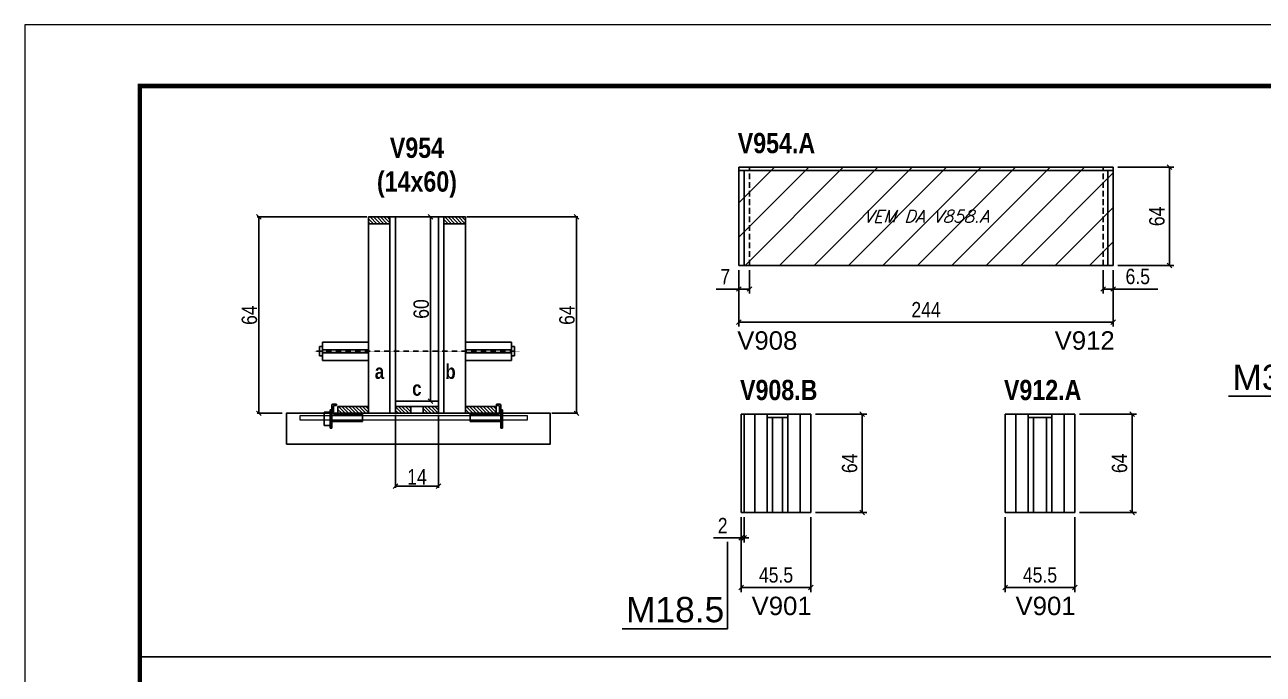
# Model space of a CAD drawing. Extents: x 3309 to 9563, y -2522 to 14608.
# Drawn here: x 8078 to 8885, y 7293 to 7716 of the extents above; entities that cross this region are included whole.
import ezdxf

# ---------------------------------------------------------------- set-up
doc = ezdxf.new("R2010")
doc.units = 0
doc.linetypes.add('DASHED', pattern=[0.75, 0.5, -0.25])
doc.linetypes.add('HIDDEN', pattern=[0.375, 0.25, -0.125])
for name, color, linetype in [('5', 5, 'Continuous'), ('barrote', 251, 'Continuous'), ('COTA', 241, 'Continuous'), ('detalhes', 4, 'Continuous'), ('NOMENCLATURA', 7, 'Continuous'), ('Painéis', 200, 'Continuous'), ('presilha', 1, 'Continuous'), ('SARR_2.2x10', 60, 'Continuous'), ('SARR_2.2x7', 40, 'Continuous'), ('SARR_3.5x7', 81, 'Continuous'), ('TENSOR', 3, 'Continuous'), ('texto', 7, 'Continuous')]:
    doc.layers.add(name, color=color, linetype=linetype)
for name, color, linetype, lineweight in [('CONCRETO', 251, 'Continuous', 25), ('Folhas', 255, 'Continuous', 9), ('Hachura', 251, 'Continuous', 9), ('SARRAFO DE PRESSAO', 251, 'DASHED', 9), ('SCO-___-LAJ', 2, 'Continuous', 0)]:
    doc.layers.add(name, color=color, linetype=linetype, lineweight=lineweight)
doc.styles.add('COTA TECNICA', font='techl___.ttf', dxfattribs={"height": 10})
doc.styles.add('COTA TECNICA 2X', font='techl___.ttf', dxfattribs={"height": 10})
doc.styles.add('Romans', font='romans.shx')
doc.styles.get("Standard").update_dxf_attribs({"font": 'arial.ttf'})
doc.styles.add('TECNICA', font='techb___.ttf', dxfattribs={"height": 10})
doc.dimstyles.new('PAINEL', dxfattribs={"dimtxt": 10, "dimasz": 3, "dimexe": 3, "dimexo": 3, "dimgap": 3, "dimtad": 1, "dimdec": 1, "dimzin": 12, "dimdsep": 46, "dimtxsty": 'COTA TECNICA', "dimblk1": 'OBLIQUE', "dimblk2": 'OBLIQUE', "dimsah": 1, "dimcen": 0.9, "dimclrd": 4, "dimclre": 4, "dimclrt": 240, "dimadec": 1, "dimazin": 3, "dimtfac": 1, "dimtdec": 1, "dimtmove": 0, "dimatfit": 3, "dimfxl": 1, "dimtolj": 1, "dimtzin": 12, "dimarcsym": 0})
doc.dimstyles.new('SECAO', dxfattribs={"dimscale": 0.333333, "dimtxt": 5, "dimasz": 9, "dimexe": 3, "dimexo": 3, "dimgap": 3, "dimtad": 1, "dimdec": 1, "dimlfac": 0.5, "dimzin": 12, "dimdsep": 46, "dimtxsty": 'COTA TECNICA 2X', "dimblk1": 'OBLIQUE', "dimblk2": 'OBLIQUE', "dimsah": 1, "dimcen": 0.9, "dimclrd": 4, "dimclre": 4, "dimclrt": 240, "dimadec": 1, "dimazin": 3, "dimtfac": 1, "dimtdec": 1, "dimtmove": 0, "dimatfit": 3, "dimfxl": 1, "dimtolj": 1, "dimtzin": 12, "dimarcsym": 0})

# ---------------------------------------------------------------- blocks, each defined once
blk = doc.blocks.new('9999999999')
at = {"layer": 'Folhas'}
blk.add_lwpolyline([(98138.98, 34190.21), (99623.98, 34190.21), (99623.98, 35240.21), (98138.98, 35240.21)], close=True, dxfattribs=at)
at = {"layer": 'Folhas', "color": 30, "const_width": 3}
blk.add_lwpolyline([(98213.98, 34230.21), (99583.98, 34230.21), (99583.98, 35200.21), (98213.98, 35200.21)], close=True, dxfattribs=at)
blk = doc.blocks.new('PRESILHA METÁLICA 1')
at = {"layer": 'presilha'}
for p, q in [((0, 13), (6, 13)), ((0, 13), (0, 0)), ((6, 15.5), (7.5, 15.5)), ((6, -2.5), (6, 15.5)), ((6, 13), (6, 0)), ((7.5, 10.6), (7.5, 19.9)), ((7.5, 15.5), (7.5, -2.5)), ((12, 21), (8.6, 21)), ((9, 11.6), (9, 18.9)), ((12, 19.5), (9.6, 19.5)), ((12, 21), (12, 19.5)), ((6, 0), (0, 0)), ((37.5, 4.1), (7.5, 4.1)), ((37.5, 11), (9.6, 11)), ((37.5, 11), (37.5, 4.1)), ((7.5, -2.5), (6, -2.5))]:
    blk.add_line(p, q, dxfattribs=at)
for centre, radius, start, end in [((8.6, 19.9), 1.14, 90, 180), ((9.6, 18.9), 0.57, 90, 180), ((9.6, 11.6), 0.57, 180, 270)]:
    blk.add_arc(centre, radius, start, end, dxfattribs=at)
blk = doc.blocks.new('PRESILHA METÁLICA 2')
at = {"layer": 'presilha'}
for p, q in [((-30.8, 13.5), (-30.8, 6.6)), ((-30.8, 13.5), (-2.8, 13.5)), ((-5.2, 23.5), (-5.2, 22)), ((-5.2, 23.5), (-1.9, 23.5)), ((-5.2, 22), (-2.8, 22)), ((-2.2, 14.1), (-2.2, 21.4)), ((0.8, 18), (-0.8, 18)), ((-0.8, 18), (-0.8, 0)), ((-0.8, 14.6), (-0.8, 22.4)), ((0.8, 0), (0.8, 18)), ((-30.8, 6.6), (-0.8, 6.6)), ((-0.8, 0), (0.8, 0))]:
    blk.add_line(p, q, dxfattribs=at)
for centre, radius, start, end in [((-2.8, 21.4), 0.57, 0, 90), ((-2.8, 14.1), 0.57, 270, 0), ((-1.9, 22.4), 1.14, 0, 90)]:
    blk.add_arc(centre, radius, start, end, dxfattribs=at)
blk = doc.blocks.new('_Oblique')
at = {"color": 0, "linetype": 'ByBlock', "lineweight": -2}
blk.add_line((-0.5, -0.5), (0.5, 0.5), dxfattribs=at)
blk = doc.blocks.new('*D2261')
at = {"layer": 'COTA', "color": 4, "lineweight": -2, "transparency": 16777216}
for p, q in [((8300.86, 7591.13), (8229.41, 7591.13)), ((8230.41, 7591.13), (8230.41, 7463.13)), ((8245.64, 7463.13), (8229.41, 7463.13))]:
    blk.add_line(p, q, dxfattribs=at)
at = {"layer": 'Defpoints', "color": 0, "transparency": 16777216}
for p in [(8301.86, 7591.13), (8230.41, 7463.13), (8246.64, 7463.13)]:
    blk.add_point(p, dxfattribs=at)
at = {"layer": 'COTA', "color": 4, "lineweight": -2, "transparency": 16777216, "xscale": 3, "yscale": 3, "zscale": 3}
for p, rotation in [((8230.41, 7591.13), 90), ((8230.41, 7463.13), 270)]:
    blk.add_blockref('_Oblique', p, dxfattribs=dict(at, rotation=rotation))
at = {"layer": 'COTA', "color": 240, "transparency": 16777216, "insert": (8224.31, 7527.13), "char_height": 10, "attachment_point": 5, "rotation": 90, "style": 'COTA TECNICA 2X'}
blk.add_mtext('\\A1;64', dxfattribs=at)
blk = doc.blocks.new('*D2262')
at = {"layer": 'COTA', "color": 4, "lineweight": -2, "transparency": 16777216}
for p, q in [((8366.06, 7591.13), (8438.38, 7591.13)), ((8437.38, 7591.13), (8437.38, 7463.13)), ((8421.27, 7463.13), (8438.38, 7463.13))]:
    blk.add_line(p, q, dxfattribs=at)
at = {"layer": 'Defpoints', "color": 0, "transparency": 16777216}
for p in [(8365.06, 7591.13), (8420.27, 7463.13), (8437.38, 7463.13)]:
    blk.add_point(p, dxfattribs=at)
at = {"layer": 'COTA', "color": 4, "lineweight": -2, "transparency": 16777216, "xscale": 3, "yscale": 3, "zscale": 3}
for p, rotation in [((8437.38, 7591.13), 90), ((8437.38, 7463.13), 270)]:
    blk.add_blockref('_Oblique', p, dxfattribs=dict(at, rotation=rotation))
at = {"layer": 'COTA', "color": 240, "transparency": 16777216, "insert": (8431.27, 7527.13), "char_height": 10, "attachment_point": 5, "rotation": 90, "style": 'COTA TECNICA 2X'}
blk.add_mtext('\\A1;64', dxfattribs=at)
blk = doc.blocks.new('*D2263')
at = {"layer": 'COTA', "color": 4, "lineweight": -2, "transparency": 16777216}
for p, q in [((8346.46, 7591.13), (8341.38, 7591.13)), ((8342.38, 7471.13), (8342.38, 7591.13)), ((8346.46, 7471.13), (8341.38, 7471.13))]:
    blk.add_line(p, q, dxfattribs=at)
at = {"layer": 'Defpoints', "color": 0, "transparency": 16777216}
for p in [(8342.38, 7591.13), (8347.46, 7591.13), (8347.46, 7471.13)]:
    blk.add_point(p, dxfattribs=at)
at = {"layer": 'COTA', "color": 4, "lineweight": -2, "transparency": 16777216, "xscale": 3, "yscale": 3, "zscale": 3}
for p, rotation in [((8342.38, 7591.13), 90), ((8342.38, 7471.13), 270)]:
    blk.add_blockref('_Oblique', p, dxfattribs=dict(at, rotation=rotation))
at = {"layer": 'COTA', "color": 240, "transparency": 16777216, "insert": (8336.28, 7531.13), "char_height": 10, "attachment_point": 5, "rotation": 90, "style": 'COTA TECNICA 2X'}
blk.add_mtext('\\A1;60', dxfattribs=at)
blk = doc.blocks.new('*D2264')
at = {"layer": 'COTA', "color": 4, "lineweight": -2, "transparency": 16777216}
for p, q in [((8319.46, 7462.13), (8319.46, 7414.66)), ((8347.46, 7462.13), (8347.46, 7414.66)), ((8319.46, 7415.66), (8347.46, 7415.66))]:
    blk.add_line(p, q, dxfattribs=at)
at = {"layer": 'Defpoints', "color": 0, "transparency": 16777216}
for p in [(8319.46, 7463.13), (8347.46, 7463.13), (8347.46, 7415.66)]:
    blk.add_point(p, dxfattribs=at)
at = {"layer": 'COTA', "color": 4, "lineweight": -2, "transparency": 16777216, "xscale": 3, "yscale": 3, "zscale": 3, "rotation": 180}
blk.add_blockref('_Oblique', (8319.46, 7415.66), dxfattribs=at)
at = {"layer": 'COTA', "color": 4, "lineweight": -2, "transparency": 16777216, "xscale": 3, "yscale": 3, "zscale": 3}
blk.add_blockref('_Oblique', (8347.46, 7415.66), dxfattribs=at)
at = {"layer": 'COTA', "color": 240, "transparency": 16777216, "insert": (8333.46, 7421.73), "char_height": 10, "attachment_point": 5, "style": 'COTA TECNICA 2X'}
blk.add_mtext('\\A1;14', dxfattribs=at)
blk = doc.blocks.new('*D2265')
at = {"layer": 'COTA', "color": 4, "lineweight": -2, "transparency": 16777216}
for p, q in [((8543.25, 7556.51), (8543.25, 7519.62)), ((8787.25, 7556.51), (8787.25, 7519.62)), ((8543.25, 7522.62), (8787.25, 7522.62))]:
    blk.add_line(p, q, dxfattribs=at)
at = {"layer": 'Defpoints', "color": 0, "transparency": 16777216}
for p in [(8543.25, 7559.51), (8787.25, 7559.51), (8787.25, 7522.62)]:
    blk.add_point(p, dxfattribs=at)
at = {"layer": 'COTA', "color": 4, "lineweight": -2, "transparency": 16777216, "xscale": 3, "yscale": 3, "zscale": 3, "rotation": 180}
blk.add_blockref('_Oblique', (8543.25, 7522.62), dxfattribs=at)
at = {"layer": 'COTA', "color": 4, "lineweight": -2, "transparency": 16777216, "xscale": 3, "yscale": 3, "zscale": 3}
blk.add_blockref('_Oblique', (8787.25, 7522.62), dxfattribs=at)
at = {"layer": 'COTA', "color": 240, "transparency": 16777216, "insert": (8665.25, 7530.69), "char_height": 10, "attachment_point": 5, "style": 'COTA TECNICA'}
blk.add_mtext('\\A1;244', dxfattribs=at)
blk = doc.blocks.new('*D2266')
at = {"layer": 'COTA', "color": 4, "lineweight": -2, "transparency": 16777216}
for p, q in [((8543.25, 7556.51), (8543.25, 7541.16)), ((8550.25, 7556.51), (8550.25, 7541.16)), ((8543.25, 7544.16), (8528.52, 7544.16)), ((8550.25, 7544.16), (8543.25, 7544.16))]:
    blk.add_line(p, q, dxfattribs=at)
at = {"layer": 'Defpoints', "color": 0, "transparency": 16777216}
for p in [(8543.25, 7559.51), (8550.25, 7559.51), (8543.25, 7544.16)]:
    blk.add_point(p, dxfattribs=at)
at = {"layer": 'COTA', "color": 4, "lineweight": -2, "transparency": 16777216, "xscale": 3, "yscale": 3, "zscale": 3, "rotation": 180}
blk.add_blockref('_Oblique', (8543.25, 7544.16), dxfattribs=at)
at = {"layer": 'COTA', "color": 4, "lineweight": -2, "transparency": 16777216, "xscale": 3, "yscale": 3, "zscale": 3}
blk.add_blockref('_Oblique', (8550.25, 7544.16), dxfattribs=at)
at = {"layer": 'COTA', "color": 240, "transparency": 16777216, "insert": (8534.39, 7552.23), "char_height": 10, "attachment_point": 5, "style": 'COTA TECNICA'}
blk.add_mtext('\\A1;7', dxfattribs=at)
blk = doc.blocks.new('*D2267')
at = {"layer": 'COTA', "color": 4, "lineweight": -2, "transparency": 16777216}
for p, q in [((8780.75, 7556.51), (8780.75, 7541.16)), ((8787.25, 7556.51), (8787.25, 7541.16)), ((8780.75, 7544.16), (8787.25, 7544.16)), ((8787.25, 7544.16), (8816.21, 7544.16))]:
    blk.add_line(p, q, dxfattribs=at)
at = {"layer": 'Defpoints', "color": 0, "transparency": 16777216}
for p in [(8780.75, 7559.51), (8787.25, 7559.51), (8787.25, 7544.16)]:
    blk.add_point(p, dxfattribs=at)
at = {"layer": 'COTA', "color": 4, "lineweight": -2, "transparency": 16777216, "xscale": 3, "yscale": 3, "zscale": 3, "rotation": 180}
blk.add_blockref('_Oblique', (8780.75, 7544.16), dxfattribs=at)
at = {"layer": 'COTA', "color": 4, "lineweight": -2, "transparency": 16777216, "xscale": 3, "yscale": 3, "zscale": 3}
blk.add_blockref('_Oblique', (8787.25, 7544.16), dxfattribs=at)
at = {"layer": 'COTA', "color": 240, "transparency": 16777216, "insert": (8803.23, 7552.27), "char_height": 10, "attachment_point": 5, "style": 'COTA TECNICA'}
blk.add_mtext('\\A1;6.5', dxfattribs=at)
blk = doc.blocks.new('*D2268')
at = {"layer": 'COTA', "color": 4, "lineweight": -2, "transparency": 16777216}
for p, q in [((8790.25, 7623.51), (8826.83, 7623.51)), ((8823.83, 7623.51), (8823.83, 7559.51)), ((8790.25, 7559.51), (8826.83, 7559.51))]:
    blk.add_line(p, q, dxfattribs=at)
at = {"layer": 'Defpoints', "color": 0, "transparency": 16777216}
for p in [(8787.25, 7623.51), (8787.25, 7559.51), (8823.83, 7559.51)]:
    blk.add_point(p, dxfattribs=at)
at = {"layer": 'COTA', "color": 4, "lineweight": -2, "transparency": 16777216, "xscale": 3, "yscale": 3, "zscale": 3}
for p, rotation in [((8823.83, 7623.51), 90), ((8823.83, 7559.51), 270)]:
    blk.add_blockref('_Oblique', p, dxfattribs=dict(at, rotation=rotation))
at = {"layer": 'COTA', "color": 240, "transparency": 16777216, "insert": (8815.73, 7591.51), "char_height": 10, "attachment_point": 5, "rotation": 90, "style": 'COTA TECNICA'}
blk.add_mtext('\\A1;64', dxfattribs=at)
blk = doc.blocks.new('*D2275')
at = {"layer": 'COTA', "color": 4, "lineweight": -2, "transparency": 16777216}
for p, q in [((8544.75, 7395.54), (8544.75, 7346.62)), ((8590.25, 7395.54), (8590.25, 7346.62)), ((8544.75, 7349.62), (8590.25, 7349.62))]:
    blk.add_line(p, q, dxfattribs=at)
at = {"layer": 'Defpoints', "color": 0, "transparency": 16777216}
for p in [(8544.75, 7398.54), (8590.25, 7398.54), (8590.25, 7349.62)]:
    blk.add_point(p, dxfattribs=at)
at = {"layer": 'COTA', "color": 4, "lineweight": -2, "transparency": 16777216, "xscale": 3, "yscale": 3, "zscale": 3, "rotation": 180}
blk.add_blockref('_Oblique', (8544.75, 7349.62), dxfattribs=at)
at = {"layer": 'COTA', "color": 4, "lineweight": -2, "transparency": 16777216, "xscale": 3, "yscale": 3, "zscale": 3}
blk.add_blockref('_Oblique', (8590.25, 7349.62), dxfattribs=at)
at = {"layer": 'COTA', "color": 240, "transparency": 16777216, "insert": (8567.5, 7357.73), "char_height": 10, "attachment_point": 5, "style": 'COTA TECNICA'}
blk.add_mtext('\\A1;45.5', dxfattribs=at)
blk = doc.blocks.new('*D2276')
at = {"layer": 'COTA', "color": 4, "lineweight": -2, "transparency": 16777216}
for p, q in [((8716.76, 7395.54), (8716.76, 7346.62)), ((8762.26, 7395.54), (8762.26, 7346.62)), ((8716.76, 7349.62), (8762.26, 7349.62))]:
    blk.add_line(p, q, dxfattribs=at)
at = {"layer": 'Defpoints', "color": 0, "transparency": 16777216}
for p in [(8716.76, 7398.54), (8762.26, 7398.54), (8762.26, 7349.62)]:
    blk.add_point(p, dxfattribs=at)
at = {"layer": 'COTA', "color": 4, "lineweight": -2, "transparency": 16777216, "xscale": 3, "yscale": 3, "zscale": 3, "rotation": 180}
blk.add_blockref('_Oblique', (8716.76, 7349.62), dxfattribs=at)
at = {"layer": 'COTA', "color": 4, "lineweight": -2, "transparency": 16777216, "xscale": 3, "yscale": 3, "zscale": 3}
blk.add_blockref('_Oblique', (8762.26, 7349.62), dxfattribs=at)
at = {"layer": 'COTA', "color": 240, "transparency": 16777216, "insert": (8739.51, 7357.73), "char_height": 10, "attachment_point": 5, "style": 'COTA TECNICA'}
blk.add_mtext('\\A1;45.5', dxfattribs=at)
blk = doc.blocks.new('*D2277')
at = {"layer": 'COTA', "color": 4, "lineweight": -2, "transparency": 16777216}
for p, q in [((8765.26, 7462.54), (8802.5, 7462.54)), ((8799.5, 7462.54), (8799.5, 7398.54)), ((8765.26, 7398.54), (8802.5, 7398.54))]:
    blk.add_line(p, q, dxfattribs=at)
at = {"layer": 'Defpoints', "color": 0, "transparency": 16777216}
for p in [(8762.26, 7462.54), (8762.26, 7398.54), (8799.5, 7398.54)]:
    blk.add_point(p, dxfattribs=at)
at = {"layer": 'COTA', "color": 4, "lineweight": -2, "transparency": 16777216, "xscale": 3, "yscale": 3, "zscale": 3}
for p, rotation in [((8799.5, 7462.54), 90), ((8799.5, 7398.54), 270)]:
    blk.add_blockref('_Oblique', p, dxfattribs=dict(at, rotation=rotation))
at = {"layer": 'COTA', "color": 240, "transparency": 16777216, "insert": (8791.39, 7430.54), "char_height": 10, "attachment_point": 5, "rotation": 90, "style": 'COTA TECNICA'}
blk.add_mtext('\\A1;64', dxfattribs=at)
blk = doc.blocks.new('*D2278')
at = {"layer": 'COTA', "color": 4, "lineweight": -2, "transparency": 16777216}
for p, q in [((8593.25, 7462.54), (8626.57, 7462.54)), ((8623.57, 7398.54), (8623.57, 7462.54)), ((8593.25, 7398.54), (8626.57, 7398.54))]:
    blk.add_line(p, q, dxfattribs=at)
at = {"layer": 'Defpoints', "color": 0, "transparency": 16777216}
for p in [(8590.25, 7462.54), (8623.57, 7462.54), (8590.25, 7398.54)]:
    blk.add_point(p, dxfattribs=at)
at = {"layer": 'COTA', "color": 4, "lineweight": -2, "transparency": 16777216, "xscale": 3, "yscale": 3, "zscale": 3}
for p, rotation in [((8623.57, 7462.54), 90), ((8623.57, 7398.54), 270)]:
    blk.add_blockref('_Oblique', p, dxfattribs=dict(at, rotation=rotation))
at = {"layer": 'COTA', "color": 240, "transparency": 16777216, "insert": (8615.47, 7430.54), "char_height": 10, "attachment_point": 5, "rotation": 90, "style": 'COTA TECNICA'}
blk.add_mtext('\\A1;64', dxfattribs=at)
blk = doc.blocks.new('*D2279')
at = {"layer": 'COTA', "color": 4, "lineweight": -2, "transparency": 16777216}
for p, q in [((8544.75, 7395.54), (8544.75, 7378.96)), ((8546.75, 7395.54), (8546.75, 7378.96)), ((8544.75, 7381.96), (8526.64, 7381.96)), ((8546.75, 7381.96), (8544.75, 7381.96)), ((8546.75, 7381.96), (8549.75, 7381.96))]:
    blk.add_line(p, q, dxfattribs=at)
at = {"layer": 'Defpoints', "color": 0, "transparency": 16777216}
for p in [(8544.75, 7398.54), (8546.75, 7398.54), (8544.75, 7381.96)]:
    blk.add_point(p, dxfattribs=at)
at = {"layer": 'COTA', "color": 4, "lineweight": -2, "transparency": 16777216, "xscale": 3, "yscale": 3, "zscale": 3}
blk.add_blockref('_Oblique', (8544.75, 7381.96), dxfattribs=at)
at = {"layer": 'COTA', "color": 4, "lineweight": -2, "transparency": 16777216, "xscale": 3, "yscale": 3, "zscale": 3, "rotation": 180}
blk.add_blockref('_Oblique', (8546.75, 7381.96), dxfattribs=at)
at = {"layer": 'COTA', "color": 240, "transparency": 16777216, "insert": (8532.7, 7389.96), "char_height": 10, "attachment_point": 5, "style": 'COTA TECNICA'}
blk.add_mtext('\\A1;2', dxfattribs=at)

msp = doc.modelspace()

# ---------------------------------------------------------------- hatches: boundary and pattern name
at = {"layer": 'Hachura', "linetype": 'ByBlock'}
h = msp.add_hatch(dxfattribs=at)
h.set_pattern_fill('ANSI31', color=256, scale=5)
h.paths.add_polyline_path([(8787.25, 7559.51), (8787.25, 7623.51), (8543.25, 7623.51), (8543.25, 7559.51)])
at = {"layer": 'SARR_2.2x10'}
h = msp.add_hatch(dxfattribs=at)
h.set_pattern_fill('ANSI31', color=256, scale=0.5, angle=90)
h.set_pattern_definition([(135, (41475.396, -116049.0389), (-1.122532015, -1.122532015), [])])
h.paths.add_polyline_path([(8281.86, 7467.53), (8281.86, 7463.13), (8301.86, 7463.13), (8301.86, 7467.53)])
h = msp.add_hatch(dxfattribs=at)
h.set_pattern_fill('ANSI31', color=256, scale=0.5, angle=90)
h.set_pattern_definition([(135, (41558.596, -116049.0389), (-1.122532015, -1.122532015), [])])
h.paths.add_polyline_path([(8365.06, 7467.53), (8365.06, 7463.13), (8385.06, 7463.13), (8385.06, 7467.53)])
at = {"layer": 'SARR_2.2x7'}
h = msp.add_hatch(dxfattribs=at)
h.set_pattern_fill('ANSI31', color=256, scale=0.5, angle=90)
h.set_pattern_definition([(135, (41489.396, -115925.4389), (-1.122532015, -1.122532015), [])])
h.paths.add_polyline_path([(8315.86, 7591.13), (8315.86, 7586.73), (8301.86, 7586.73), (8301.86, 7591.13)])
h = msp.add_hatch(dxfattribs=at)
h.set_pattern_fill('ANSI31', color=256, scale=0.5, angle=90)
h.set_pattern_definition([(135, (41459.396, -115925.4389), (-1.122532015, -1.122532015), [])])
h.paths.add_polyline_path([(8351.06, 7591.13), (8351.06, 7586.73), (8365.06, 7586.73), (8365.06, 7591.13)])
h = msp.add_hatch(dxfattribs=at)
h.set_pattern_fill('ANSI31', color=256, scale=0.5, angle=90)
h.set_pattern_definition([(135, (41554.996, -116049.0389), (-1.122532015, -1.122532015), [])])
h.paths.add_polyline_path([(8329.46, 7463.13), (8329.46, 7467.53), (8319.46, 7467.53), (8319.46, 7463.13)])
h = msp.add_hatch(dxfattribs=at)
h.set_pattern_fill('ANSI31', color=256, scale=0.5, angle=90)
h.set_pattern_definition([(135, (41544.996, -116049.0389), (-1.122532015, -1.122532015), [])])
h.paths.add_polyline_path([(8337.46, 7467.53), (8337.46, 7463.13), (8347.46, 7463.13), (8347.46, 7467.53)])

# ---------------------------------------------------------------- linework, layer by layer
at = {"ltscale": 3}
for p, q in [((8269.86, 7506.58), (8269.86, 7500.58)), ((8271.86, 7506.58), (8269.86, 7506.58)), ((8271.86, 7509.58), (8271.86, 7497.58)), ((8271.86, 7509.58), (8301.86, 7509.58)), ((8395.06, 7509.58), (8365.06, 7509.58)), ((8395.06, 7509.58), (8395.06, 7497.58)), ((8397.06, 7506.58), (8395.06, 7506.58)), ((8397.06, 7506.58), (8397.06, 7500.58)), ((8271.86, 7500.58), (8269.86, 7500.58)), ((8301.86, 7504.58), (8271.86, 7504.58)), ((8301.86, 7502.58), (8271.86, 7502.58)), ((8365.06, 7504.58), (8395.06, 7504.58)), ((8365.06, 7502.58), (8395.06, 7502.58)), ((8395.06, 7500.58), (8397.06, 7500.58)), ((8271.86, 7497.58), (8301.86, 7497.58)), ((8395.06, 7497.58), (8365.06, 7497.58))]:
    msp.add_line(p, q, dxfattribs=at)
at = {"layer": 'barrote'}
msp.add_lwpolyline([(8248.4, 7443.13), (8420.32, 7443.13), (8420.32, 7463.13), (8248.4, 7463.13)], close=True, dxfattribs=at)
at = {"layer": 'CONCRETO', "linetype": 'Continuous'}
msp.add_line((8347.46, 7591.13), (8319.46, 7591.13), dxfattribs=at)
at = {"layer": 'COTA'}
msp.add_line((8152.87, 7304.31), (9522.87, 7304.31), dxfattribs=at)
at = {"layer": 'detalhes', "color": 250}
msp.add_line((8248.4, 7443.13), (8248.4, 7463.13), dxfattribs=at)
at = {"layer": 'NOMENCLATURA', "linetype": 'Continuous'}
for p, q in [((8862.35, 7474.21), (8931.07, 7474.21)), ((8535.84, 7322.75), (8535.84, 7379.45)), ((8467.12, 7322.75), (8535.84, 7322.75))]:
    msp.add_line(p, q, dxfattribs=at)
at = {"layer": 'Painéis', "linetype": 'ByBlock'}
for p, q in [((8787.25, 7623.51), (8543.25, 7623.51)), ((8543.25, 7623.51), (8543.25, 7559.51)), ((8787.25, 7559.51), (8787.25, 7623.51)), ((8543.25, 7559.51), (8787.25, 7559.51)), ((8590.25, 7462.54), (8544.75, 7462.54)), ((8544.75, 7462.54), (8544.75, 7398.54)), ((8546.75, 7462.54), (8546.75, 7398.54)), ((8590.25, 7398.54), (8590.25, 7462.54)), ((8762.26, 7462.54), (8716.76, 7462.54)), ((8716.76, 7462.54), (8716.76, 7398.54)), ((8762.26, 7398.54), (8762.26, 7462.54)), ((8544.75, 7398.54), (8590.25, 7398.54)), ((8716.76, 7398.54), (8762.26, 7398.54))]:
    msp.add_line(p, q, dxfattribs=at)
at = {"layer": 'Painéis', "linetype": 'Continuous'}
for points in [[(8315.86, 7463.13), (8315.86, 7591.13), (8319.46, 7591.13), (8319.46, 7463.13)], [(8351.06, 7463.13), (8351.06, 7591.13), (8347.46, 7591.13), (8347.46, 7463.13)], [(8347.46, 7471.13), (8319.46, 7471.13), (8319.46, 7467.53), (8347.46, 7467.53)]]:
    msp.add_lwpolyline(points, close=True, dxfattribs=at)
at = {"layer": 'SARR_2.2x10'}
for points in [[(8281.86, 7467.53), (8301.86, 7467.53), (8301.86, 7463.13), (8281.86, 7463.13)], [(8365.06, 7467.53), (8385.06, 7467.53), (8385.06, 7463.13), (8365.06, 7463.13)]]:
    msp.add_lwpolyline(points, close=True, dxfattribs=at)
at = {"layer": 'SARR_2.2x7', "linetype": 'Continuous'}
for p, q in [((8543.25, 7621.31), (8787.25, 7621.31)), ((8553.75, 7398.54), (8553.75, 7462.54)), ((8561.75, 7460.34), (8575.25, 7460.34)), ((8583.25, 7398.54), (8583.25, 7462.54)), ((8723.76, 7398.54), (8723.76, 7462.54)), ((8731.76, 7460.34), (8747.26, 7460.34)), ((8755.26, 7398.54), (8755.26, 7462.54))]:
    msp.add_line(p, q, dxfattribs=at)
at = {"layer": 'SARR_2.2x7', "linetype": 'HIDDEN', "ltscale": 15}
for p, q in [((8550.25, 7559.51), (8550.25, 7623.51)), ((8780.75, 7559.51), (8780.75, 7623.51))]:
    msp.add_line(p, q, dxfattribs=at)
at = {"layer": 'SARR_2.2x7', "elevation": 0}
for points in [[(8301.86, 7591.13), (8315.86, 7591.13), (8315.86, 7586.73), (8301.86, 7586.73)], [(8365.06, 7591.13), (8351.06, 7591.13), (8351.06, 7586.73), (8365.06, 7586.73)]]:
    msp.add_lwpolyline(points, close=True, dxfattribs=at)
at = {"layer": 'SARR_2.2x7'}
for points in [[(8319.46, 7467.53), (8329.46, 7467.53), (8329.46, 7463.13), (8319.46, 7463.13)], [(8347.46, 7467.53), (8337.46, 7467.53), (8337.46, 7463.13), (8347.46, 7463.13)]]:
    msp.add_lwpolyline(points, close=True, dxfattribs=at)
at = {"layer": 'SARR_3.5x7'}
for p, q in [((8546.75, 7621.31), (8546.75, 7559.51)), ((8783.75, 7621.31), (8783.75, 7559.51)), ((8561.75, 7462.54), (8561.75, 7398.54)), ((8565.25, 7460.34), (8565.25, 7398.54)), ((8571.75, 7460.34), (8571.75, 7398.54)), ((8575.25, 7462.54), (8575.25, 7398.54)), ((8731.76, 7462.54), (8731.76, 7398.54)), ((8735.26, 7460.34), (8735.26, 7398.54)), ((8743.76, 7460.34), (8743.76, 7398.54)), ((8747.26, 7462.54), (8747.26, 7398.54))]:
    msp.add_line(p, q, dxfattribs=at)
for points in [[(8315.86, 7586.73), (8301.86, 7586.73), (8301.86, 7463.13), (8315.86, 7463.13)], [(8351.06, 7586.73), (8365.06, 7586.73), (8365.06, 7463.13), (8351.06, 7463.13)]]:
    msp.add_lwpolyline(points, close=True, dxfattribs=at)
at = {"layer": 'SCO-___-LAJ', "color": 1}
msp.add_lwpolyline([(8257.4, 7461.8), (8405.24, 7461.8), (8405.24, 7458.6), (8257.4, 7458.6)], close=True, dxfattribs=at)
at = {"layer": 'TENSOR', "linetype": 'HIDDEN', "ltscale": 0.5}
msp.add_line((8266.86, 7503.58), (8400.36, 7503.58), dxfattribs=at)

# ---------------------------------------------------------------- block references
at = {"layer": 'presilha', "xscale": 0.6666666666666666, "yscale": 0.6666666666666666, "zscale": 0.6666666666666666}
for name, p in [('PRESILHA METÁLICA 1', (8272.99, 7455.16)), ('PRESILHA METÁLICA 2', (8388.74, 7453.5))]:
    msp.add_blockref(name, p, dxfattribs=at)
at = {"layer": 'SARRAFO DE PRESSAO', "color": 6, "linetype": 'ByBlock'}
msp.add_blockref('9999999999', (-90061.11, -27523.8), dxfattribs=at)

# ---------------------------------------------------------------- texts
at = {"layer": '5', "linetype": 'Continuous'}
for s, p in [('V908', (8542.21, 7504.61)), ('V912', (8749.08, 7504.61)), ('V901', (8551.58, 7331.61)), ('V901', (8723.58, 7331.61))]:
    msp.add_text(s, height=12, rotation=0.00004, dxfattribs=at).set_placement(p)
at = {"layer": 'detalhes', "style": 'TECNICA'}
for s, p in [('a', (8305.98, 7485.57)), ('b', (8351.96, 7485.56)), ('c', (8330.35, 7474.6))]:
    msp.add_text(s, height=9.6, dxfattribs=at).set_placement(p)
at = {"layer": 'NOMENCLATURA', "style": 'TECNICA'}
for s, p in [('V954.A', (8542.54, 7632.69)), ('V908.B', (8544.04, 7471.73)), ('V912.A', (8716.04, 7471.73))]:
    msp.add_text(s, height=13.2, dxfattribs=at).set_placement(p)
at = {"layer": 'NOMENCLATURA', "linetype": 'Continuous'}
for s, p in [('M31.5', (8864.9, 7478.41)), ('M18.5', (8469.67, 7326.95))]:
    msp.add_text(s, height=16.5, dxfattribs=at).set_placement(p)
at = {"layer": 'NOMENCLATURA', "insert": (8333.46, 7642.83), "char_height": 13.2, "attachment_point": 2, "style": 'TECNICA'}
msp.add_mtext_dynamic_manual_height_columns('V954\\P(14x60)', width=300.2766, gutter_width=1, heights=[0], dxfattribs=at)
at = {"layer": 'texto', "color": 2, "insert": (8665.25, 7591.51), "char_height": 8, "attachment_point": 5, "style": 'Romans'}
msp.add_mtext('{\\Q19;\\C256;VEM DA V858.A}', dxfattribs=at)

# ---------------------------------------------------------------- dimensions: what is measured, and where the dimension line sits
at = {"layer": 'COTA'}
for base, p1, p2, angle, dimstyle, picture, middle in [((8823.83, 7559.51), (8787.25, 7623.51), (8787.25, 7559.51), 90, 'PAINEL', '*D2268', (8815.73, 7591.51)), ((8230.41, 7463.13, 0), (8301.86, 7591.13), (8246.64, 7463.13, 0), 90, 'SECAO', '*D2261', (8224.31, 7527.13, 0)), ((8342.38, 7591.13), (8347.46, 7471.13), (8347.46, 7591.13), 90, 'SECAO', '*D2263', (8336.28, 7531.13)), ((8437.38, 7463.13, 0), (8365.06, 7591.13), (8420.27, 7463.13, 0), 90, 'SECAO', '*D2262', (8431.27, 7527.13, 0)), ((8787.25, 7522.62), (8543.25, 7559.51), (8787.25, 7559.51), 180, 'PAINEL', '*D2265', (8665.25, 7530.69)), ((8787.25, 7544.16), (8780.75, 7559.51), (8787.25, 7559.51), 180, 'PAINEL', '*D2267', (8803.23, 7552.27)), ((8623.57, 7462.54), (8590.25, 7398.54), (8590.25, 7462.54), 90, 'PAINEL', '*D2278', (8615.47, 7430.54)), ((8799.5, 7398.54), (8762.26, 7462.54), (8762.26, 7398.54), 90, 'PAINEL', '*D2277', (8791.39, 7430.54)), ((8590.25, 7349.62), (8544.75, 7398.54), (8590.25, 7398.54), 180, 'PAINEL', '*D2275', (8567.5, 7357.73)), ((8762.26, 7349.62), (8716.76, 7398.54), (8762.26, 7398.54), 180, 'PAINEL', '*D2276', (8739.51, 7357.73))]:
    dim = msp.add_linear_dim(base=base, p1=p1, p2=p2, angle=angle, dimstyle=dimstyle, dxfattribs=at)
    dim.commit()
    dim.dimension.update_dxf_attribs({"geometry": picture, "text_midpoint": middle})
for base, p1, p2, dimstyle, picture, middle in [((8543.25, 7544.16), (8550.25, 7559.51), (8543.25, 7559.51), 'PAINEL', '*D2266', (8534.39, 7552.23)), ((8347.46, 7415.66), (8319.46, 7463.13), (8347.46, 7463.13), 'SECAO', '*D2264', (8333.46, 7421.73)), ((8544.75, 7381.96), (8546.75, 7398.54), (8544.75, 7398.54), 'PAINEL', '*D2279', (8532.7, 7389.96))]:
    dim = msp.add_linear_dim(base=base, p1=p1, p2=p2, dimstyle=dimstyle, dxfattribs=at)
    dim.commit()
    dim.dimension.update_dxf_attribs({"geometry": picture, "text_midpoint": middle})

doc.saveas('drawing.dxf')
